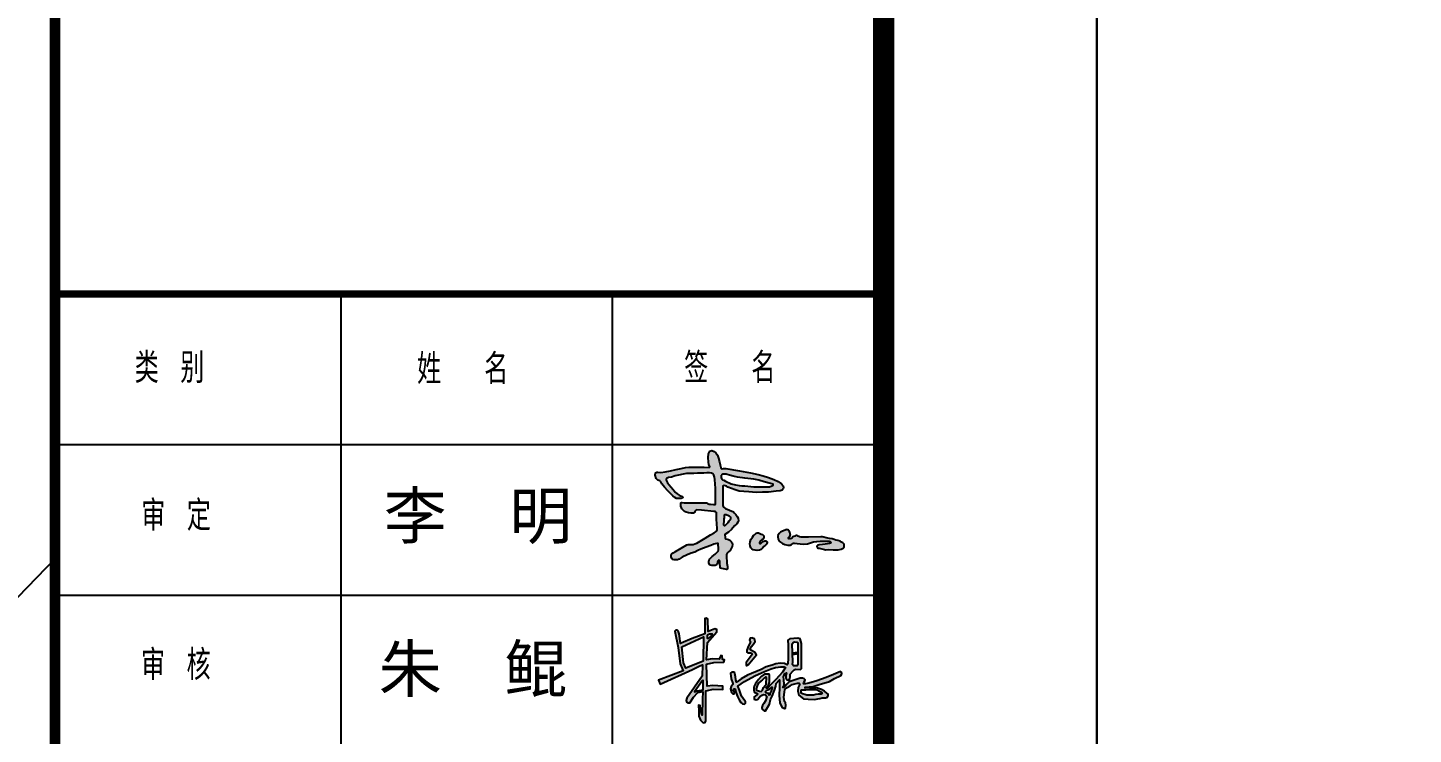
# Model space of a CAD drawing. Extents: x -21908402 to 2165534, y 88493 to 5079726.
# Drawn here: x 2101117 to 2107618, y 418195 to 421511 of the extents above; entities that cross this region are included whole.
import ezdxf

# ---------------------------------------------------------------- set-up
doc = ezdxf.new("R2010")
doc.units = 0
doc.header["$LTSCALE"] = 1000
for name, color, linetype in [('PP-PM-TK', 7, 'Continuous'), ('PUB_TEXT', 7, 'Continuous'), ('PUB_TITLE', 4, 'Continuous'), ('RD-红线', 7, 'Continuous'), ('签名', 255, 'Continuous')]:
    doc.layers.add(name, color=color, linetype=linetype)
doc.styles.add('-黑体', font='simhei.ttf', dxfattribs={"width": 0.8})
doc.styles.add('TQ', font='txt.shx', dxfattribs={"width": 0.8, "bigfont": 'hztxt.shx'})

# ---------------------------------------------------------------- blocks, each defined once
blk = doc.blocks.new('tk')
h = blk.add_hatch(color=7)
h.paths.add_polyline_path([(1747238.5, 365304.1), (1747237.3, 365310.4), (1747238.3, 365314), (1747241.3, 365316.7), (1747248.2, 365318.3), (1747262.5, 365314.4), (1747273.7, 365308.3), (1747298, 365297.3), (1747323.9, 365289), (1747353.7, 365280.2), (1747386.2, 365277.5), (1747421.5, 365273.6), (1747471.6, 365270.9), (1747516.8, 365271.4), (1747558.2, 365272), (1747613.3, 365278.9), (1747641.7, 365281.5), (1747654.3, 365286.8), (1747663, 365295), (1747665.2, 365304.2), (1747662.6, 365316.4), (1747649.9, 365331.2), (1747627.3, 365346.4), (1747596.9, 365361.3), (1747559.8, 365374.3), (1747522.6, 365386.6), (1747485.4, 365395.9), (1747431.9, 365407.7), (1747355.5, 365421.5), (1747258.4, 365438.1), (1747243.4, 365438.8), (1747233.2, 365437.2), (1747227.4, 365439.1), (1747224.4, 365445.5), (1747221.3, 365454.7), (1747219.2, 365463.4), (1747214.4, 365486), (1747208.3, 365512.2), (1747200, 365532.7), (1747189.1, 365549.2), (1747176.4, 365558.8), (1747160.7, 365564.9), (1747146.4, 365560.1), (1747135.9, 365541.4), (1747134.6, 365516.5), (1747136, 365484), (1747139.4, 365466.1), (1747146, 365451), (1747142.4, 365446.1), (1747106.1, 365447), (1747069.8, 365447.5), (1747000.1, 365448.4), (1746975.6, 365445), (1746943.7, 365438.6), (1746909.9, 365432.8), (1746869.7, 365423), (1746831.4, 365415.1), (1746801, 365409.7), (1746779.9, 365412.7), (1746773.6, 365412.7), (1746764.3, 365407.3), (1746761.3, 365392.6), (1746767.3, 365369.4), (1746780, 365357.2), (1746794.7, 365350.8), (1746802.1, 365344.9), (1746809.4, 365331.2), (1746827.6, 365307.2), (1746849.6, 365282.2), (1746886.6, 365245.5), (1746899.4, 365233.9), (1746911.8, 365228.1), (1746929.6, 365226.5), (1746943.6, 365226.5), (1746955.6, 365231.6), (1746955.4, 365233.2), (1746955.2, 365234.3), (1746954.3, 365237.3), (1746952.4, 365240.7), (1746948, 365243.6), (1746938.8, 365247), (1746930.8, 365251.8), (1746917.1, 365260.9), (1746902.9, 365273.2), (1746888.2, 365289.8), (1746870.5, 365310.4), (1746859.7, 365322.6), (1746849.1, 365337.9), (1746842.2, 365351.5), (1746839.2, 365358.9), (1746839.2, 365364.9), (1746841.6, 365368.5), (1746854.3, 365375.1), (1746875.2, 365378.9), (1746901.7, 365386.6), (1746924.8, 365391.6), (1746959.6, 365397.7), (1746982.2, 365403.7), (1747006.6, 365402.6), (1747033, 365404.2), (1747058.9, 365404.8), (1747104.1, 365406.4), (1747126.2, 365407.5), (1747142.7, 365408.6), (1747157.6, 365405.3), (1747167.5, 365400.4), (1747173.6, 365391.6), (1747178, 365378.9), (1747181.3, 365362.4), (1747184, 365329.3), (1747186.2, 365299.6), (1747186.5, 365204.9), (1747186.2, 365187.5), (1747182.2, 365184.4), (1747170.9, 365185.9), (1747151.5, 365187.2), (1747140.5, 365188.7), (1747128.6, 365193), (1747123.6, 365196), (1747115, 365197.2), (1747068.7, 365197.2), (1747027.9, 365196.6), (1746990.5, 365196.3), (1746966.6, 365198.1), (1746951.8, 365199.6), (1746946, 365199), (1746943, 365195.9), (1746942.6, 365185.2), (1746943, 365173), (1746946, 365161.3), (1746948.8, 365153.7), (1746957.7, 365144.5), (1746967.2, 365136.8), (1746980.4, 365131.9), (1746995.7, 365126.4), (1747014.1, 365123.7), (1747023.1, 365124.4), (1747030.8, 365125.1), (1747035.1, 365126.1), (1747038.3, 365129.7), (1747040.5, 365135.8), (1747042, 365140.1), (1747044.1, 365143.2), (1747051.9, 365147.2), (1747088.6, 365145.2), (1747173.7, 365136.5), (1747181.3, 365135.9), (1747187.1, 365134.4), (1747192.1, 365130), (1747193.5, 365121.1), (1747194, 365080.9), (1747197, 365017.3), (1747196.8, 365007.8), (1747195.9, 364999.6), (1747191.5, 364994.9), (1747175.8, 364986.2), (1747150.1, 364972.3), (1747112.2, 364948.8), (1747053.6, 364914.2), (1747040.4, 364908.3), (1747029.3, 364903.5), (1747019.1, 364903.2), (1747007.8, 364902.8), (1746998.6, 364903.7), (1746992.5, 364903), (1746985.2, 364900.8), (1746905, 364853.9), (1746888.1, 364844.6), (1746879.1, 364837.8), (1746874.7, 364828.3), (1746874.7, 364817.6), (1746879.1, 364804.8), (1746882.4, 364798.6), (1746896, 364795.3), (1746912.4, 364794.7), (1746919.2, 364795.8), (1746930.5, 364800.6), (1746951.4, 364814.4), (1746985.7, 364832.1), (1747014.5, 364841.7), (1747039.4, 364850.4), (1747060.7, 364861.3), (1747083.4, 364871.3), (1747120.5, 364885.2), (1747153.7, 364896.5), (1747174.2, 364906.1), (1747183.7, 364908.3), (1747196.4, 364911.7), (1747203.8, 364909.6), (1747205.1, 364898.7), (1747207.3, 364882.1), (1747206, 364867.3), (1747204.7, 364857.7), (1747197.7, 364848.6), (1747184.2, 364835.1), (1747163.3, 364818.1), (1747143.1, 364800.3), (1747140.4, 364795.4), (1747139.4, 364783.5), (1747138, 364774.1), (1747143.6, 364763.4), (1747151.6, 364758.1), (1747161.3, 364756.2), (1747169.5, 364754.9), (1747176.8, 364755.9), (1747183.1, 364756.6), (1747189.6, 364759.1), (1747193.5, 364763.7), (1747196.7, 364767.1), (1747199.1, 364774.1), (1747199.1, 364778.2), (1747199.8, 364782.8), (1747201.3, 364786.9), (1747205.4, 364790.6), (1747207.3, 364791.8), (1747210.7, 364792.7), (1747214.6, 364790.8), (1747215.8, 364785.7), (1747217.3, 364776), (1747217.4, 364764.8), (1747217.8, 364749.3), (1747217.8, 364742.4), (1747221.6, 364736.9), (1747231.2, 364734.1), (1747241.9, 364732.8), (1747253.7, 364729.3), (1747263, 364728.3), (1747270, 364731.6), (1747270, 364748.3), (1747266.6, 364771.9), (1747264.2, 364823.6), (1747263.8, 364833.3), (1747269.2, 364842.2), (1747277.7, 364851.1), (1747289.4, 364861.1), (1747299.5, 364879.8), (1747304.5, 364890.7), (1747305.3, 364903.8), (1747302.2, 364914.3), (1747295.6, 364924.4), (1747286.1, 364933.1), (1747277.2, 364938.9), (1747268, 364940.7), (1747257.3, 364944.1), (1747254.2, 364948.4), (1747253, 364959.1), (1747252, 364968.6), (1747251.6, 364975), (1747277, 364990.5), (1747299.3, 365010.3), (1747320.6, 365035), (1747336.1, 365049.7), (1747343.9, 365060.9), (1747347.4, 365071.4), (1747346.6, 365088.2), (1747339.6, 365101.7), (1747329.9, 365114.5), (1747320.6, 365125.4), (1747313.7, 365132.7), (1747283.4, 365146.3), (1747255.4, 365158.1), (1747241.9, 365165.9), (1747238.2, 365177.6), (1747237, 365191.9), (1747238.4, 365245.9)])
h.paths.add_polyline_path([(1747256.6, 365349.1), (1747244.4, 365355.9), (1747236.2, 365360), (1747230.4, 365364.2), (1747227.5, 365369.2), (1747227, 365376.5), (1747226.7, 365391), (1747228.3, 365392.9), (1747229.6, 365395.2), (1747232.4, 365397.4), (1747236.6, 365398.7), (1747240.7, 365399.6), (1747247.9, 365399.9), (1747253.5, 365399.8), (1747260.3, 365398.7), (1747267.7, 365396.4), (1747285.4, 365391), (1747309.4, 365384.1), (1747340.8, 365377.3), (1747392, 365370.8), (1747435, 365366.4), (1747455.9, 365363.1), (1747491.2, 365355.9), (1747527.5, 365344.4), (1747572.6, 365332.9), (1747583.4, 365330.9), (1747589, 365329.2), (1747591.8, 365327.5), (1747592.4, 365324.7), (1747592.6, 365322.3), (1747589.4, 365318.2), (1747581.5, 365315.9), (1747566.2, 365310.2), (1747545.2, 365309.9), (1747515.5, 365310.6), (1747487, 365310.6), (1747454.8, 365309.9), (1747393.3, 365316.8), (1747371.6, 365316.8), (1747353, 365318), (1747325.7, 365323), (1747296.6, 365330.4)], flags=16)
h.paths.add_polyline_path([(1747253.6, 365115.2), (1747257, 365115.7), (1747261.9, 365115.2), (1747276.4, 365107), (1747282.2, 365104.6), (1747286.1, 365101.5), (1747289.2, 365097.6), (1747290.7, 365092.7), (1747291.4, 365085.2), (1747289.7, 365079.9), (1747286.6, 365074.3), (1747281, 365067.1), (1747273.2, 365056.9), (1747265.7, 365049.4), (1747258.9, 365042.6), (1747254.8, 365037.5), (1747251.9, 365035.8), (1747248.7, 365035.9), (1747247.1, 365036.9), (1747245.7, 365039.6), (1747245.6, 365045.4), (1747247.2, 365069.8), (1747247.8, 365084.3), (1747248.5, 365090.7), (1747249.2, 365095.3), (1747249.2, 365105), (1747249.8, 365111.8), (1747250.9, 365114.2)], flags=16)
h = blk.add_hatch(color=7)
h.paths.add_polyline_path([(1747537.2, 364899.8), (1747544.8, 364905.5), (1747547.6, 364911.5), (1747549.2, 364918.9), (1747548.7, 364923.5), (1747545.4, 364927.3), (1747541, 364929.2), (1747533.7, 364928.4), (1747526, 364926.5), (1747519.2, 364925.4), (1747514.6, 364920.5), (1747510.2, 364914.8), (1747504.5, 364911.8), (1747499.6, 364910.7), (1747496.3, 364912.3), (1747495.2, 364916.4), (1747497.4, 364921.3), (1747501.5, 364926.8), (1747515.1, 364938), (1747522.5, 364942.1), (1747527.2, 364949.1), (1747527, 364958.1), (1747525.9, 364964), (1747524, 364967.8), (1747516.4, 364973.2), (1747507.6, 364977.5), (1747497.5, 364981.8), (1747489, 364985.3), (1747479.3, 364985.3), (1747473.1, 364982.4), (1747467.4, 364978), (1747461.7, 364972.9), (1747453.5, 364966), (1747445.9, 364956.2), (1747435.8, 364938.3), (1747430.6, 364922.1), (1747427.3, 364907.9), (1747428.9, 364894), (1747435.5, 364881), (1747442, 364872.8), (1747452.1, 364866.2), (1747466.3, 364863.2), (1747478.6, 364861.6), (1747494.7, 364863.5), (1747508.3, 364868.2), (1747517.3, 364876.9), (1747526.3, 364889.1)])
h.paths.add_polyline_path([(1748047.3, 364932.6), (1748033.3, 364935.3), (1748020.5, 364938.4), (1748006.2, 364943.1), (1747987.6, 364945.8), (1747965.9, 364951.2), (1747948.8, 364956.2), (1747938.3, 364957.8), (1747928.3, 364957.8), (1747840.9, 364955.7), (1747825.4, 364955.7), (1747807.9, 364954.6), (1747789.4, 364954.3), (1747778.2, 364956.8), (1747772.7, 364959), (1747768.1, 364963.1), (1747761, 364966.3), (1747750.3, 364966.6), (1747745.4, 364962.8), (1747738.3, 364959.8), (1747730.7, 364956.8), (1747724.7, 364951.6), (1747718.5, 364946.2), (1747712.6, 364944.3), (1747708.2, 364944.9), (1747702.9, 364944.7), (1747700.2, 364948.2), (1747699.9, 364952), (1747702.1, 364955), (1747705.9, 364957.3), (1747708.6, 364959.7), (1747712.4, 364966.2), (1747712.9, 364972.6), (1747712.6, 364977.4), (1747711.7, 364984.6), (1747709.5, 364989.3), (1747706.1, 364994.8), (1747703.7, 364999.4), (1747699.4, 365003.6), (1747695.5, 365006.2), (1747691.1, 365007.7), (1747684.9, 365008.8), (1747682.4, 365007.9), (1747680, 365006.6), (1747677.1, 365005.7), (1747658.5, 364997.1), (1747644.5, 364990.2), (1747634.4, 364980.9), (1747628.6, 364974.3), (1747625.1, 364966.2), (1747623.6, 364956.5), (1747626.3, 364942.2), (1747634, 364926.3), (1747642.6, 364919.3), (1747656.9, 364910), (1747674, 364903.8), (1747694.1, 364898.4), (1747710.4, 364899.2), (1747721.3, 364903.4), (1747728.6, 364908.8), (1747735.6, 364912.3), (1747741.8, 364912.3), (1747760.8, 364911.6), (1747781.5, 364907.7), (1747807.2, 364907.2), (1747834.1, 364909.1), (1747855.8, 364915.9), (1747876.3, 364922.7), (1747899.2, 364925.8), (1747923.4, 364927), (1747948.2, 364927.6), (1747974.2, 364928.1), (1747986.2, 364926.5), (1747993.8, 364924.1), (1747996.9, 364921), (1747995.4, 364913.7), (1747987.6, 364910.5), (1747975.1, 364909), (1747958.3, 364906.6), (1747938.2, 364904.2), (1747914.7, 364900.5), (1747908.4, 364898.4), (1747904.5, 364896.2), (1747899.8, 364892.2), (1747900.2, 364887.8), (1747901.7, 364884.6), (1747905, 364880.7), (1747909.3, 364877.9), (1747915.7, 364877.2), (1747952.8, 364868.1), (1747960.4, 364867.2), (1747981, 364867.6), (1748013.9, 364866.4), (1748048.8, 364866.4), (1748070.9, 364870.3), (1748084.1, 364877.6), (1748091.8, 364888.1), (1748092.6, 364897.4), (1748090.7, 364905.5), (1748081.4, 364915.2), (1748073.2, 364919.8), (1748062.4, 364926)])
h = blk.add_hatch(color=7)
h.paths.add_polyline_path([(1747122.5, 364062.1), (1747173.7, 364073.5), (1747244.1, 364076), (1747248.8, 364092.7), (1747234.5, 364094.7), (1747231.8, 364120.9), (1747223.5, 364121.1), (1747213, 364096.1), (1747162.6, 364098.9), (1747123.5, 364090.6), (1747130.7, 364213.4), (1747194.9, 364289.8), (1747195.1, 364305.7), (1747180.7, 364309.1), (1747145.4, 364294.8), (1747135.4, 364290.9), (1747132.8, 364377.6), (1747119.8, 364385.3), (1747110.1, 364383.5), (1747111.6, 364275.9), (1747022.9, 364242.3), (1746945.3, 364208.3), (1746939.2, 364206.2), (1746930.3, 364274.4), (1746924.9, 364287.8), (1746916.6, 364300.3), (1746907, 364301), (1746898.8, 364294.7), (1746922.8, 364178.6), (1746938.2, 364064.3), (1746958.8, 364014.2), (1746783.8, 363948.6), (1746797.1, 363921.5), (1747024.4, 364023.1), (1747076.2, 364049.9), (1747094.5, 364056), (1747092.4, 363977.7), (1746983.6, 363822.1), (1746979.1, 363805.2), (1746982.1, 363796.7), (1746993.7, 363789.5), (1747004.8, 363788.6), (1747030.4, 363828.9), (1747061.6, 363861.4), (1747096, 363868.9), (1747094.1, 363813.5), (1747092.3, 363702.2), (1747082.8, 363732.8), (1747077.1, 363769.3), (1747067, 363772.4), (1747068, 363733.4), (1747069.1, 363695.2), (1747079.6, 363668), (1747099.3, 363649.2), (1747112.7, 363651.5), (1747118.7, 363663.3), (1747118, 363873.6), (1747130.5, 363876.3), (1747170, 363885.8), (1747237.8, 363882), (1747237.8, 363907.3), (1747167.1, 363911.3), (1747126.5, 363906.9)])
h.paths.add_polyline_path([(1747098.7, 364082.6), (1746989.8, 364038.3), (1746977.4, 364032.3), (1746961.3, 364071.1), (1746949.4, 364182.5), (1747102, 364254.1)], flags=16)
h.paths.add_polyline_path([(1747098.7, 363946.6), (1747098.7, 363881.7), (1747056.7, 363873.4), (1747039.3, 363865.4), (1747094.9, 363946.6)], flags=16)
h.paths.add_polyline_path([(1747130.7, 364241.1), (1747130.7, 364267), (1747143.2, 364273.9), (1747163.3, 364273.9), (1747154.5, 364259.7), (1747137, 364241.5)], flags=16)
h = blk.add_hatch(color=7)
h.paths.add_polyline_path([(1747749.6, 364025.9), (1747785.3, 364023.8), (1747791.5, 364030), (1747790.2, 364206.2), (1747782.7, 364240.6), (1747765.7, 364244.3), (1747737, 364243), (1747708.3, 364240), (1747696.2, 364230.3), (1747698.2, 364196), (1747697.7, 364103.7), (1747694.8, 364064.3), (1747689.8, 364056.9), (1747671, 364066.8), (1747641.6, 364068.4), (1747611.3, 364062.6), (1747584.3, 364055), (1747543.6, 364042.2), (1747507.9, 364024.5), (1747411.6, 363983.5), (1747365.7, 363957.1), (1747339.3, 363937.6), (1747333.9, 363935.6), (1747328.9, 363951.6), (1747325.9, 363972.3), (1747322.5, 363995.4), (1747320.6, 364004.1), (1747301.2, 364004.5), (1747291.9, 363997.3), (1747295.2, 363958.5), (1747307.5, 363924.3), (1747307.3, 363917), (1747297.2, 363903.3), (1747292.7, 363887.6), (1747298.4, 363861.8), (1747308.8, 363852.9), (1747316.8, 363853.5), (1747319.8, 363861.5), (1747318, 363867.7), (1747311.5, 363876.4), (1747318.4, 363887.3), (1747325.6, 363888.7), (1747329.5, 363864.6), (1747340.2, 363833.7), (1747352.3, 363810.6), (1747365.4, 363792.5), (1747375.2, 363781.2), (1747389.6, 363780.5), (1747396.9, 363786.3), (1747397.3, 363796.1), (1747392.1, 363803.5), (1747370.2, 363837.1), (1747354.5, 363877.6), (1747343.6, 363907.2), (1747389.1, 363938.9), (1747463.1, 363979), (1747531.9, 364009.2), (1747577.4, 364028.3), (1747608.6, 364037.3), (1747645.1, 364042.6), (1747668.4, 364042.6), (1747678.9, 364037), (1747657.1, 364005.5), (1747611.2, 363953.6), (1747578.1, 363919.3), (1747552.2, 363891.1), (1747544.9, 363891.5), (1747542.7, 363893.9), (1747542, 363897.4), (1747558.1, 363913), (1747565.5, 363934.3), (1747566.2, 363962.7), (1747566.4, 363984.9), (1747564, 363990.5), (1747551.3, 363991.5), (1747529.8, 363990), (1747506.7, 363973.8), (1747488.6, 363952.4), (1747468.7, 363925.1), (1747458.6, 363906), (1747455.9, 363893.8), (1747454.9, 363877.1), (1747459.9, 363862.8), (1747470.3, 363858.9), (1747481.6, 363855.1), (1747479.1, 363847.9), (1747465.9, 363836.8), (1747458.5, 363830.7), (1747459, 363815.3), (1747473.3, 363810), (1747481, 363812.4), (1747497.6, 363830.9), (1747514, 363842.2), (1747523.5, 363847.3), (1747537.5, 363846.5), (1747548.3, 363834.3), (1747537, 363804), (1747526.9, 363784.4), (1747517.2, 363769.1), (1747511.4, 363756.4), (1747514, 363743.7), (1747528, 363731.8), (1747538.6, 363733.2), (1747566.8, 363780.5), (1747573.1, 363813.5), (1747585.5, 363836.9), (1747600.3, 363878.3), (1747611.2, 363905.3), (1747613.6, 363925.7), (1747637.4, 363950.9), (1747636.4, 363896.3), (1747633.6, 363840.8), (1747639.9, 363789.5), (1747652.5, 363757.7), (1747671.8, 363748.7), (1747678.4, 363751.1), (1747681.4, 363772.7), (1747679, 363788.3), (1747672, 363798.1), (1747668.1, 363829.8), (1747671.1, 363864.4), (1747675, 363882.5), (1747691.4, 363897.3), (1747712.1, 363909.8), (1747726.4, 363919), (1747763, 363926.7), (1747775.8, 363927.9), (1747779.9, 363921.2), (1747768.9, 363897.9), (1747764.8, 363870.5), (1747772.7, 363842), (1747805.4, 363817.2), (1747839.2, 363814.6), (1747880.9, 363812.3), (1747920.4, 363819.4), (1747937.7, 363823.6), (1747961.4, 363824.8), (1747973.4, 363829.6), (1747977.9, 363839.8), (1747978.5, 363849.1), (1747968.6, 363856), (1747952.8, 363871.9), (1747932.4, 363882.2), (1747905, 363892.1), (1747863, 363894.6), (1747817.5, 363893), (1747817.8, 363898.2), (1747873, 363904.3), (1747915.8, 363918.3), (1747987.7, 363940), (1748023.7, 363961.4), (1748069.2, 363981.3), (1748075.5, 363994), (1748072.6, 364004.3), (1748065.5, 364009), (1748016.1, 363989.6), (1747964.3, 363966.8), (1747900.2, 363943.1), (1747843.2, 363927.4), (1747818.5, 363923.6), (1747806.2, 363923.1), (1747807.4, 363931.5), (1747815.9, 363943.2), (1747817.3, 363951), (1747810.9, 363957.5), (1747799, 363962.2), (1747782.3, 363962.2), (1747731.6, 363945.7), (1747705.4, 363937.3), (1747688.5, 363920.8), (1747673.5, 363903.8), (1747664.6, 363896.8), (1747660.9, 363897.1), (1747662.3, 363900.9), (1747665.7, 363906.2), (1747668.4, 363913.8), (1747670.2, 363918.2), (1747666.6, 363953.5), (1747664.2, 363973), (1747674.6, 363994.7), (1747684.6, 364000.5), (1747680.6, 363984.1), (1747681.2, 363962.2), (1747684.9, 363953.2), (1747697.8, 363948.5), (1747709.4, 363956.1), (1747710.5, 363973.6), (1747710.5, 363991.6), (1747729.5, 364011.1), (1747739.8, 364021.7)])
h.paths.add_polyline_path([(1747727.6, 364057.9), (1747729.4, 364075.4), (1747726.7, 364204.7), (1747735.2, 364215.5), (1747743.2, 364217.6), (1747759.6, 364216.2), (1747764.5, 364210.6), (1747766.7, 364056.8), (1747759.7, 364049.3), (1747750.2, 364050.2), (1747736.2, 364049.9)], flags=16)
h.paths.add_polyline_path([(1747790.8, 363879.9), (1747822.8, 363880.3), (1747848.3, 363882), (1747870.4, 363882.2), (1747893, 363883), (1747902, 363879.9), (1747919.1, 363870.9), (1747932.3, 363863.6), (1747937.9, 363854.8), (1747931.6, 363851.1), (1747909.1, 363850.9), (1747892.3, 363848.4), (1747876.5, 363841.9), (1747828.4, 363843.4), (1747814.6, 363848.4), (1747797.5, 363852.3), (1747789.3, 363858.2), (1747789.5, 363873.8)], flags=16)
h.paths.add_polyline_path([(1747545.1, 363966), (1747545.4, 363953.3), (1747543.8, 363940.1), (1747541.7, 363921.4), (1747535.3, 363911), (1747524.8, 363896.2), (1747516.6, 363878.8), (1747507.6, 363869.3), (1747495.7, 363870.4), (1747475.6, 363878.4), (1747472.7, 363888.1), (1747477.4, 363902.6), (1747482.7, 363914.8), (1747488.8, 363927.2), (1747507.9, 363944.6), (1747514.9, 363949.5), (1747521.4, 363956.5), (1747530.1, 363965.2), (1747537.6, 363969.2), (1747543.6, 363969.4)], flags=16)
h.paths.add_polyline_path([(1747586.7, 363896.7), (1747584.9, 363886.9), (1747579.8, 363873.8), (1747570.9, 363858.4), (1747570.3, 363846.6), (1747563.5, 363845.3), (1747559.9, 363847.2), (1747558.6, 363851.1), (1747558.2, 363856.6), (1747547.9, 363859.6), (1747537, 363861), (1747536.4, 363864.8), (1747536.9, 363869), (1747543.2, 363873), (1747559.9, 363879.7), (1747578.3, 363896.7), (1747580.1, 363897.9)], flags=16)
for points in [[(1747473.5, 364127), (1747466.1, 364143.4), (1747433.7, 364158.9), (1747430.3, 364164.2), (1747437.2, 364182.4), (1747452, 364200.1), (1747465.4, 364220.8), (1747461.6, 364240.7), (1747446.4, 364244.4), (1747443.1, 364246.5), (1747430.2, 364244.9), (1747426.5, 364231.2), (1747433.4, 364215.1), (1747418, 364190.8), (1747405.6, 364159.1), (1747405.7, 364145.5), (1747413.8, 364140.1), (1747431.7, 364140.1), (1747442.6, 364134.7), (1747444.1, 364130.4), (1747401.3, 364073.1), (1747400.8, 364055.9), (1747407.1, 364050.1), (1747416.9, 364057.2)], [(1747765.4, 364145.6), (1747728, 364140.1), (1747728.3, 364126.6), (1747765.6, 364133.7)]]:
    blk.add_hatch(color=7).paths.add_polyline_path(points)
for points in [[(1746955.6, 365231.6), (1746943.6, 365226.5), (1746929.6, 365226.5), (1746911.8, 365228.1), (1746899.4, 365233.9), (1746886.6, 365245.5), (1746849.6, 365282.2), (1746827.6, 365307.2), (1746809.4, 365331.2), (1746802.1, 365344.9), (1746794.7, 365350.8), (1746780, 365357.2), (1746767.3, 365369.4), (1746761.3, 365392.6), (1746764.3, 365407.3), (1746773.6, 365412.7), (1746779.9, 365412.7), (1746801, 365409.7), (1746831.4, 365415.1), (1746869.7, 365423), (1746909.9, 365432.8), (1746943.7, 365438.6), (1746975.6, 365445), (1747000.1, 365448.4), (1747069.8, 365447.5), (1747106.1, 365447), (1747142.4, 365446.1), (1747146, 365451), (1747139.4, 365466.1), (1747136, 365484), (1747134.6, 365516.5), (1747135.9, 365541.4), (1747146.4, 365560.1), (1747160.7, 365564.9), (1747176.4, 365558.8), (1747189.1, 365549.2), (1747200, 365532.7), (1747208.3, 365512.2), (1747214.4, 365486), (1747219.2, 365463.4), (1747221.3, 365454.7), (1747224.4, 365445.5), (1747227.4, 365439.1), (1747233.2, 365437.2), (1747243.4, 365438.8), (1747258.4, 365438.1), (1747355.5, 365421.5), (1747431.9, 365407.7), (1747485.4, 365395.9), (1747522.6, 365386.6), (1747559.8, 365374.3), (1747596.9, 365361.3), (1747627.3, 365346.4), (1747649.9, 365331.2), (1747662.6, 365316.4), (1747665.2, 365304.2), (1747663, 365295), (1747654.3, 365286.8), (1747641.7, 365281.5), (1747613.3, 365278.9), (1747558.2, 365272), (1747516.8, 365271.4), (1747471.6, 365270.9), (1747421.5, 365273.6), (1747386.2, 365277.5), (1747353.7, 365280.2), (1747323.9, 365289), (1747298, 365297.3), (1747273.7, 365308.3), (1747262.5, 365314.4), (1747248.2, 365318.3), (1747241.3, 365316.7), (1747238.3, 365314), (1747237.3, 365310.4), (1747238.5, 365304.1), (1747238.4, 365245.9), (1747237, 365191.9), (1747238.2, 365177.6), (1747241.9, 365165.9), (1747255.4, 365158.1), (1747283.4, 365146.3), (1747313.7, 365132.7), (1747320.6, 365125.4), (1747329.9, 365114.5), (1747339.6, 365101.7), (1747346.6, 365088.2), (1747347.4, 365071.4), (1747343.9, 365060.9), (1747336.1, 365049.7), (1747320.6, 365035), (1747299.3, 365010.3), (1747277, 364990.5), (1747251.6, 364975), (1747252, 364968.6), (1747253, 364959.1), (1747254.2, 364948.4), (1747257.3, 364944.1), (1747268, 364940.7), (1747277.2, 364938.9), (1747286.1, 364933.1), (1747295.6, 364924.4), (1747302.2, 364914.3), (1747305.3, 364903.8), (1747304.5, 364890.7), (1747299.5, 364879.8), (1747289.4, 364861.1), (1747277.7, 364851.1), (1747269.2, 364842.2), (1747263.8, 364833.3), (1747264.2, 364823.6), (1747266.6, 364771.9), (1747270, 364748.3), (1747270, 364731.6), (1747263, 364728.3), (1747253.7, 364729.3), (1747241.9, 364732.8), (1747231.2, 364734.1), (1747221.6, 364736.9), (1747217.8, 364742.4), (1747217.8, 364749.3), (1747217.4, 364764.8), (1747217.3, 364776), (1747215.8, 364785.7), (1747214.6, 364790.8), (1747210.7, 364792.7), (1747207.3, 364791.8), (1747205.4, 364790.6), (1747201.3, 364786.9), (1747199.8, 364782.8), (1747199.1, 364778.2), (1747199.1, 364774.1), (1747196.7, 364767.1), (1747193.5, 364763.7), (1747189.6, 364759.1), (1747183.1, 364756.6), (1747176.8, 364755.9), (1747169.5, 364754.9), (1747161.3, 364756.2), (1747151.6, 364758.1), (1747143.6, 364763.4), (1747138, 364774.1), (1747139.4, 364783.5), (1747140.4, 364795.4), (1747143.1, 364800.3), (1747163.3, 364818.1), (1747184.2, 364835.1), (1747197.7, 364848.6), (1747204.7, 364857.7), (1747206, 364867.3), (1747207.3, 364882.1), (1747205.1, 364898.7), (1747203.8, 364909.6), (1747196.4, 364911.7), (1747183.7, 364908.3), (1747174.2, 364906.1), (1747153.7, 364896.5), (1747120.5, 364885.2), (1747083.4, 364871.3), (1747060.7, 364861.3), (1747039.4, 364850.4), (1747014.5, 364841.7), (1746985.7, 364832.1), (1746951.4, 364814.4), (1746930.5, 364800.6), (1746919.2, 364795.8), (1746912.4, 364794.7), (1746896, 364795.3), (1746882.4, 364798.6), (1746879.1, 364804.8), (1746874.7, 364817.6), (1746874.7, 364828.3), (1746879.1, 364837.8), (1746888.1, 364844.6), (1746905, 364853.9), (1746985.2, 364900.8), (1746992.5, 364903), (1746998.6, 364903.7), (1747007.8, 364902.8), (1747019.1, 364903.2), (1747029.3, 364903.5), (1747040.4, 364908.3), (1747053.6, 364914.2), (1747112.2, 364948.8), (1747150.1, 364972.3), (1747175.8, 364986.2), (1747191.5, 364994.9), (1747195.9, 364999.6), (1747196.8, 365007.8), (1747197, 365017.3), (1747194, 365080.9), (1747193.5, 365121.1), (1747192.1, 365130), (1747187.1, 365134.4), (1747181.3, 365135.9), (1747173.7, 365136.5), (1747088.6, 365145.2), (1747051.9, 365147.2), (1747044.1, 365143.2), (1747042, 365140.1), (1747040.5, 365135.8), (1747038.3, 365129.7), (1747035.1, 365126.1), (1747030.8, 365125.1), (1747023.1, 365124.4), (1747014.1, 365123.7), (1746995.7, 365126.4), (1746980.4, 365131.9), (1746967.2, 365136.8), (1746957.7, 365144.5), (1746948.8, 365153.7), (1746946, 365161.3), (1746943, 365173), (1746942.6, 365185.2), (1746943, 365195.9), (1746946, 365199), (1746951.8, 365199.6), (1746966.6, 365198.1), (1746990.5, 365196.3), (1747027.9, 365196.6), (1747068.7, 365197.2), (1747115, 365197.2), (1747123.6, 365196), (1747128.6, 365193), (1747140.5, 365188.7), (1747151.5, 365187.2), (1747170.9, 365185.9), (1747182.2, 365184.4), (1747186.2, 365187.5), (1747186.5, 365204.9), (1747186.2, 365299.6), (1747184, 365329.3), (1747181.3, 365362.4), (1747178, 365378.9), (1747173.6, 365391.6), (1747167.5, 365400.4), (1747157.6, 365405.3), (1747142.7, 365408.6), (1747126.2, 365407.5), (1747104.1, 365406.4), (1747058.9, 365404.8), (1747033, 365404.2), (1747006.6, 365402.6), (1746982.2, 365403.7), (1746959.6, 365397.7), (1746924.8, 365391.6), (1746901.7, 365386.6), (1746875.2, 365378.9), (1746854.3, 365375.1), (1746841.6, 365368.5), (1746839.2, 365364.9), (1746839.2, 365358.9), (1746842.2, 365351.5), (1746849.1, 365337.9), (1746859.7, 365322.6), (1746870.5, 365310.4), (1746888.2, 365289.8), (1746902.9, 365273.2), (1746917.1, 365260.9), (1746930.8, 365251.8), (1746938.8, 365247), (1746948, 365243.6), (1746952.4, 365240.7), (1746954.3, 365237.3), (1746955.2, 365234.3), (1746955.4, 365233.2)], [(1747226.7, 365391), (1747227, 365376.5), (1747227.5, 365369.2), (1747230.4, 365364.2), (1747236.2, 365360), (1747244.4, 365355.9), (1747256.6, 365349.1), (1747296.6, 365330.4), (1747325.7, 365323), (1747353, 365318), (1747371.6, 365316.8), (1747393.3, 365316.8), (1747454.8, 365309.9), (1747487, 365310.6), (1747515.5, 365310.6), (1747545.2, 365309.9), (1747566.2, 365310.2), (1747581.5, 365315.9), (1747589.4, 365318.2), (1747592.6, 365322.3), (1747592.4, 365324.7), (1747591.8, 365327.5), (1747589, 365329.2), (1747583.4, 365330.9), (1747572.6, 365332.9), (1747527.5, 365344.4), (1747491.2, 365355.9), (1747455.9, 365363.1), (1747435, 365366.4), (1747392, 365370.8), (1747340.8, 365377.3), (1747309.4, 365384.1), (1747285.4, 365391), (1747267.7, 365396.4), (1747260.3, 365398.7), (1747253.5, 365399.8), (1747247.9, 365399.9), (1747240.7, 365399.6), (1747236.6, 365398.7), (1747232.4, 365397.4), (1747229.6, 365395.2), (1747228.3, 365392.9)], [(1747249.2, 365095.3), (1747249.2, 365105), (1747249.8, 365111.8), (1747250.9, 365114.2), (1747253.6, 365115.2), (1747257, 365115.7), (1747261.9, 365115.2), (1747276.4, 365107), (1747282.2, 365104.6), (1747286.1, 365101.5), (1747289.2, 365097.6), (1747290.7, 365092.7), (1747291.4, 365085.2), (1747289.7, 365079.9), (1747286.6, 365074.3), (1747281, 365067.1), (1747273.2, 365056.9), (1747265.7, 365049.4), (1747258.9, 365042.6), (1747254.8, 365037.5), (1747251.9, 365035.8), (1747248.7, 365035.9), (1747247.1, 365036.9), (1747245.7, 365039.6), (1747245.6, 365045.4), (1747247.2, 365069.8), (1747247.8, 365084.3), (1747248.5, 365090.7)], [(1747473.1, 364982.4), (1747479.3, 364985.3), (1747489, 364985.3), (1747497.5, 364981.8), (1747507.6, 364977.5), (1747516.4, 364973.2), (1747524, 364967.8), (1747525.9, 364964), (1747527, 364958.1), (1747527.2, 364949.1), (1747522.5, 364942.1), (1747515.1, 364938), (1747501.5, 364926.8), (1747497.4, 364921.3), (1747495.2, 364916.4), (1747496.3, 364912.3), (1747499.6, 364910.7), (1747504.5, 364911.8), (1747510.2, 364914.8), (1747514.6, 364920.5), (1747519.2, 364925.4), (1747526, 364926.5), (1747533.7, 364928.4), (1747541, 364929.2), (1747545.4, 364927.3), (1747548.7, 364923.5), (1747549.2, 364918.9), (1747547.6, 364911.5), (1747544.8, 364905.5), (1747537.2, 364899.8), (1747526.3, 364889.1), (1747517.3, 364876.9), (1747508.3, 364868.2), (1747494.7, 364863.5), (1747478.6, 364861.6), (1747466.3, 364863.2), (1747452.1, 364866.2), (1747442, 364872.8), (1747435.5, 364881), (1747428.9, 364894), (1747427.3, 364907.9), (1747430.6, 364922.1), (1747435.8, 364938.3), (1747445.9, 364956.2), (1747453.5, 364966), (1747461.7, 364972.9), (1747467.4, 364978)], [(1747677.1, 365005.7), (1747658.5, 364997.1), (1747644.5, 364990.2), (1747634.4, 364980.9), (1747628.6, 364974.3), (1747625.1, 364966.2), (1747623.6, 364956.5), (1747626.3, 364942.2), (1747634, 364926.3), (1747642.6, 364919.3), (1747656.9, 364910), (1747674, 364903.8), (1747694.1, 364898.4), (1747710.4, 364899.2), (1747721.3, 364903.4), (1747728.6, 364908.8), (1747735.6, 364912.3), (1747741.8, 364912.3), (1747760.8, 364911.6), (1747781.5, 364907.7), (1747807.2, 364907.2), (1747834.1, 364909.1), (1747855.8, 364915.9), (1747876.3, 364922.7), (1747899.2, 364925.8), (1747923.4, 364927), (1747948.2, 364927.6), (1747974.2, 364928.1), (1747986.2, 364926.5), (1747993.8, 364924.1), (1747996.9, 364921), (1747995.4, 364913.7), (1747987.6, 364910.5), (1747975.1, 364909), (1747958.3, 364906.6), (1747938.2, 364904.2), (1747914.7, 364900.5), (1747908.4, 364898.4), (1747904.5, 364896.2), (1747899.8, 364892.2), (1747900.2, 364887.8), (1747901.7, 364884.6), (1747905, 364880.7), (1747909.3, 364877.9), (1747915.7, 364877.2), (1747952.8, 364868.1), (1747960.4, 364867.2), (1747981, 364867.6), (1748013.9, 364866.4), (1748048.8, 364866.4), (1748070.9, 364870.3), (1748084.1, 364877.6), (1748091.8, 364888.1), (1748092.6, 364897.4), (1748090.7, 364905.5), (1748081.4, 364915.2), (1748073.2, 364919.8), (1748062.4, 364926), (1748047.3, 364932.6), (1748033.3, 364935.3), (1748020.5, 364938.4), (1748006.2, 364943.1), (1747987.6, 364945.8), (1747965.9, 364951.2), (1747948.8, 364956.2), (1747938.3, 364957.8), (1747928.3, 364957.8), (1747840.9, 364955.7), (1747825.4, 364955.7), (1747807.9, 364954.6), (1747789.4, 364954.3), (1747778.2, 364956.8), (1747772.7, 364959), (1747768.1, 364963.1), (1747761, 364966.3), (1747750.3, 364966.6), (1747745.4, 364962.8), (1747738.3, 364959.8), (1747730.7, 364956.8), (1747724.7, 364951.6), (1747718.5, 364946.2), (1747712.6, 364944.3), (1747708.2, 364944.9), (1747702.9, 364944.7), (1747700.2, 364948.2), (1747699.9, 364952), (1747702.1, 364955), (1747705.9, 364957.3), (1747708.6, 364959.7), (1747712.4, 364966.2), (1747712.9, 364972.6), (1747712.6, 364977.4), (1747711.7, 364984.6), (1747709.5, 364989.3), (1747706.1, 364994.8), (1747703.7, 364999.4), (1747699.4, 365003.6), (1747695.5, 365006.2), (1747691.1, 365007.7), (1747684.9, 365008.8), (1747682.4, 365007.9), (1747680, 365006.6)], [(1747096, 363868.9), (1747094.1, 363813.5), (1747092.3, 363702.2), (1747082.8, 363732.8), (1747077.1, 363769.3), (1747067, 363772.4), (1747068, 363733.4), (1747069.1, 363695.2), (1747079.6, 363668), (1747099.3, 363649.2), (1747112.7, 363651.5), (1747118.7, 363663.3), (1747118, 363873.6), (1747130.5, 363876.3), (1747170, 363885.8), (1747237.8, 363882), (1747237.8, 363907.3), (1747167.1, 363911.3), (1747126.5, 363906.9), (1747122.5, 364062.1), (1747173.7, 364073.5), (1747244.1, 364076), (1747248.8, 364092.7), (1747234.5, 364094.7), (1747231.8, 364120.9), (1747223.5, 364121.1), (1747213, 364096.1), (1747162.6, 364098.9), (1747123.5, 364090.6), (1747130.7, 364213.4), (1747194.9, 364289.8), (1747195.1, 364305.7), (1747180.7, 364309.1), (1747145.4, 364294.8), (1747135.4, 364290.9), (1747132.8, 364377.6), (1747119.8, 364385.3), (1747110.1, 364383.5), (1747111.6, 364275.9), (1747022.9, 364242.3), (1746945.3, 364208.3), (1746939.2, 364206.2), (1746930.3, 364274.4), (1746924.9, 364287.8), (1746916.6, 364300.3), (1746907, 364301), (1746898.8, 364294.7), (1746922.8, 364178.6), (1746938.2, 364064.3), (1746958.8, 364014.2), (1746783.8, 363948.6), (1746797.1, 363921.5), (1747024.4, 364023.1), (1747076.2, 364049.9), (1747094.5, 364056), (1747092.4, 363977.7), (1746983.6, 363822.1), (1746979.1, 363805.2), (1746982.1, 363796.7), (1746993.7, 363789.5), (1747004.8, 363788.6), (1747030.4, 363828.9), (1747061.6, 363861.4)], [(1747320.6, 364004.1), (1747301.2, 364004.5), (1747291.9, 363997.3), (1747295.2, 363958.5), (1747307.5, 363924.3), (1747307.3, 363917), (1747297.2, 363903.3), (1747292.7, 363887.6), (1747298.4, 363861.8), (1747308.8, 363852.9), (1747316.8, 363853.5), (1747319.8, 363861.5), (1747318, 363867.7), (1747311.5, 363876.4), (1747318.4, 363887.3), (1747325.6, 363888.7), (1747329.5, 363864.6), (1747340.2, 363833.7), (1747352.3, 363810.6), (1747365.4, 363792.5), (1747375.2, 363781.2), (1747389.6, 363780.5), (1747396.9, 363786.3), (1747397.3, 363796.1), (1747392.1, 363803.5), (1747370.2, 363837.1), (1747354.5, 363877.6), (1747343.6, 363907.2), (1747389.1, 363938.9), (1747463.1, 363979), (1747531.9, 364009.2), (1747577.4, 364028.3), (1747608.6, 364037.3), (1747645.1, 364042.6), (1747668.4, 364042.6), (1747678.9, 364037), (1747657.1, 364005.5), (1747611.2, 363953.6), (1747578.1, 363919.3), (1747552.2, 363891.1), (1747544.9, 363891.5), (1747542.7, 363893.9), (1747542, 363897.4), (1747558.1, 363913), (1747565.5, 363934.3), (1747566.2, 363962.7), (1747566.4, 363984.9), (1747564, 363990.5), (1747551.3, 363991.5), (1747529.8, 363990), (1747506.7, 363973.8), (1747488.6, 363952.4), (1747468.7, 363925.1), (1747458.6, 363906), (1747455.9, 363893.8), (1747454.9, 363877.1), (1747459.9, 363862.8), (1747470.3, 363858.9), (1747481.6, 363855.1), (1747479.1, 363847.9), (1747465.9, 363836.8), (1747458.5, 363830.7), (1747459, 363815.3), (1747473.3, 363810), (1747481, 363812.4), (1747497.6, 363830.9), (1747514, 363842.2), (1747523.5, 363847.3), (1747537.5, 363846.5), (1747548.3, 363834.3), (1747537, 363804), (1747526.9, 363784.4), (1747517.2, 363769.1), (1747511.4, 363756.4), (1747514, 363743.7), (1747528, 363731.8), (1747538.6, 363733.2), (1747566.8, 363780.5), (1747573.1, 363813.5), (1747585.5, 363836.9), (1747600.3, 363878.3), (1747611.2, 363905.3), (1747613.6, 363925.7), (1747637.4, 363950.9), (1747636.4, 363896.3), (1747633.6, 363840.8), (1747639.9, 363789.5), (1747652.5, 363757.7), (1747671.8, 363748.7), (1747678.4, 363751.1), (1747681.4, 363772.7), (1747679, 363788.3), (1747672, 363798.1), (1747668.1, 363829.8), (1747671.1, 363864.4), (1747675, 363882.5), (1747691.4, 363897.3), (1747712.1, 363909.8), (1747726.4, 363919), (1747763, 363926.7), (1747775.8, 363927.9), (1747779.9, 363921.2), (1747768.9, 363897.9), (1747764.8, 363870.5), (1747772.7, 363842), (1747805.4, 363817.2), (1747839.2, 363814.6), (1747880.9, 363812.3), (1747920.4, 363819.4), (1747937.7, 363823.6), (1747961.4, 363824.8), (1747973.4, 363829.6), (1747977.9, 363839.8), (1747978.5, 363849.1), (1747968.6, 363856), (1747952.8, 363871.9), (1747932.4, 363882.2), (1747905, 363892.1), (1747863, 363894.6), (1747817.5, 363893), (1747817.8, 363898.2), (1747873, 363904.3), (1747915.8, 363918.3), (1747987.7, 363940), (1748023.7, 363961.4), (1748069.2, 363981.3), (1748075.5, 363994), (1748072.6, 364004.3), (1748065.5, 364009), (1748016.1, 363989.6), (1747964.3, 363966.8), (1747900.2, 363943.1), (1747843.2, 363927.4), (1747818.5, 363923.6), (1747806.2, 363923.1), (1747807.4, 363931.5), (1747815.9, 363943.2), (1747817.3, 363951), (1747810.9, 363957.5), (1747799, 363962.2), (1747782.3, 363962.2), (1747731.6, 363945.7), (1747705.4, 363937.3), (1747688.5, 363920.8), (1747673.5, 363903.8), (1747664.6, 363896.8), (1747660.9, 363897.1), (1747662.3, 363900.9), (1747665.7, 363906.2), (1747668.4, 363913.8), (1747670.2, 363918.2), (1747666.6, 363953.5), (1747664.2, 363973), (1747674.6, 363994.7), (1747684.6, 364000.5), (1747680.6, 363984.1), (1747681.2, 363962.2), (1747684.9, 363953.2), (1747697.8, 363948.5), (1747709.4, 363956.1), (1747710.5, 363973.6), (1747710.5, 363991.6), (1747729.5, 364011.1), (1747739.8, 364021.7), (1747749.6, 364025.9), (1747785.3, 364023.8), (1747791.5, 364030), (1747790.2, 364206.2), (1747782.7, 364240.6), (1747765.7, 364244.3), (1747737, 364243), (1747708.3, 364240), (1747696.2, 364230.3), (1747698.2, 364196), (1747697.7, 364103.7), (1747694.8, 364064.3), (1747689.8, 364056.9), (1747671, 364066.8), (1747641.6, 364068.4), (1747611.3, 364062.6), (1747584.3, 364055), (1747543.6, 364042.2), (1747507.9, 364024.5), (1747411.6, 363983.5), (1747365.7, 363957.1), (1747339.3, 363937.6), (1747333.9, 363935.6), (1747328.9, 363951.6), (1747325.9, 363972.3), (1747322.5, 363995.4)], [(1747443.1, 364246.5), (1747430.2, 364244.9), (1747426.5, 364231.2), (1747433.4, 364215.1), (1747418, 364190.8), (1747405.6, 364159.1), (1747405.7, 364145.5), (1747413.8, 364140.1), (1747431.7, 364140.1), (1747442.6, 364134.7), (1747444.1, 364130.4), (1747401.3, 364073.1), (1747400.8, 364055.9), (1747407.1, 364050.1), (1747416.9, 364057.2), (1747473.5, 364127), (1747466.1, 364143.4), (1747433.7, 364158.9), (1747430.3, 364164.2), (1747437.2, 364182.4), (1747452, 364200.1), (1747465.4, 364220.8), (1747461.6, 364240.7), (1747446.4, 364244.4), (1747446.4, 364244.4), (1747446.4, 364244.4)], [(1747726.7, 364204.7), (1747735.2, 364215.5), (1747743.2, 364217.6), (1747759.6, 364216.2), (1747764.5, 364210.6), (1747766.7, 364056.8), (1747759.7, 364049.3), (1747750.2, 364050.2), (1747736.2, 364049.9), (1747727.6, 364057.9), (1747729.4, 364075.4), (1747726.7, 364204.7)]]:
    blk.add_lwpolyline(points, close=True)
for points in [[(1746949.4, 364182.5), (1747102, 364254.1), (1747098.7, 364082.6), (1746989.8, 364038.3), (1746977.4, 364032.3), (1746961.3, 364071.1), (1746949.4, 364182.5)], [(1747130.7, 364267), (1747143.2, 364273.9), (1747163.3, 364273.9), (1747154.5, 364259.7), (1747137, 364241.5), (1747130.7, 364241.1), (1747130.7, 364267)], [(1747728, 364140.1), (1747765.4, 364145.6), (1747765.6, 364133.7), (1747728.3, 364126.6), (1747728, 364140.1)], [(1747507.9, 363944.6), (1747488.8, 363927.2), (1747482.7, 363914.8), (1747477.4, 363902.6), (1747472.7, 363888.1), (1747475.6, 363878.4), (1747495.7, 363870.4), (1747507.6, 363869.3), (1747516.6, 363878.8), (1747524.8, 363896.2), (1747535.3, 363911), (1747541.7, 363921.4), (1747543.8, 363940.1), (1747545.4, 363953.3), (1747545.1, 363966), (1747543.6, 363969.4), (1747537.6, 363969.2), (1747530.1, 363965.2), (1747521.4, 363956.5), (1747514.9, 363949.5), (1747507.9, 363944.6)], [(1747094.9, 363946.6), (1747039.3, 363865.4), (1747056.7, 363873.4), (1747098.7, 363881.7), (1747098.7, 363946.6), (1747094.9, 363946.6)], [(1747578.3, 363896.7), (1747559.9, 363879.7), (1747543.2, 363873), (1747536.9, 363869), (1747536.4, 363864.8), (1747537, 363861), (1747547.9, 363859.6), (1747558.2, 363856.6), (1747558.6, 363851.1), (1747559.9, 363847.2), (1747563.5, 363845.3), (1747570.3, 363846.6), (1747570.9, 363858.4), (1747579.8, 363873.8), (1747584.9, 363886.9), (1747586.7, 363896.7), (1747580.1, 363897.9), (1747578.3, 363896.7)], [(1747822.8, 363880.3), (1747848.3, 363882), (1747870.4, 363882.2), (1747893, 363883), (1747902, 363879.9), (1747919.1, 363870.9), (1747932.3, 363863.6), (1747937.9, 363854.8), (1747931.6, 363851.1), (1747909.1, 363850.9), (1747892.3, 363848.4), (1747876.5, 363841.9), (1747828.4, 363843.4), (1747814.6, 363848.4), (1747797.5, 363852.3), (1747789.3, 363858.2), (1747789.5, 363873.8), (1747790.8, 363879.9), (1747822.8, 363880.3)]]:
    blk.add_lwpolyline(points)
at = {"layer": 'PP-PM-TK', "color": 4, "const_width": 74.2}
blk.add_lwpolyline([(1742537.1, 401992.7), (1742537.1, 341992.7)], dxfattribs=at)
at = {"layer": 'PUB_TITLE', "color": 4}
for p, q in [((1744552.2, 359243.1), (1744552.2, 366667.7)), ((1746461.4, 359243.1), (1746461.4, 366667.7)), ((1742537.1, 365607), (1748370.6, 365607)), ((1742537.1, 364546.4), (1748370.6, 364546.4))]:
    blk.add_line(p, q, dxfattribs=at)
at = {"layer": 'PUB_TITLE', "color": 4, "lineweight": 40, "const_width": 53}
blk.add_lwpolyline([(1742537.1, 366667.7), (1748370.6, 366667.7)], dxfattribs=at)
at = {"layer": 'PUB_TEXT', "color": 2, "char_height": 212.13, "width": 1781.712, "attachment_point": 1, "style": 'TQ'}
for s, insert in [('类 别', (1743097.8, 366253)), ('姓  名', (1745085.7, 366245.1)), ('签  名', (1746965.3, 366253.7)), ('审 定', (1743144.1, 365213.2)), ('审 核', (1743142.1, 364161.9))]:
    blk.add_mtext(s, dxfattribs=dict(at, insert=insert))
at = {"layer": '签名', "linetype": 'Continuous', "style": '-黑体'}
for s, p in [('李  明', (1744851.2, 364944.7)), ('朱  鲲', (1744815.2, 363866.1))]:
    blk.add_text(s, height=324.56, dxfattribs=at).set_placement(p)
blk = doc.blocks.new('GGGGGGGGGGGGGGGG')
at = {"linetype": 'Continuous'}
blk.add_line((40393862.747, 3421908.292), (40393862.747, 3421844.931), dxfattribs=at)
at = {"layer": 'RD-红线', "linetype": 'Continuous'}
blk.add_lwpolyline([(40393862.747, 3421908.292), (40393848.892, 3421893.938)], dxfattribs=at)

msp = doc.modelspace()

# ---------------------------------------------------------------- linework, layer by layer
at = {"layer": 'PUB_TITLE'}
for points in [[(2046734, 402811.8), (2106134, 402811.8), (2106134, 444811.8), (2046734, 444811.8)], [(2106134, 402811.8), (2165534, 402811.8), (2165534, 444811.8), (2106134, 444811.8)]]:
    msp.add_lwpolyline(points, close=True, dxfattribs=at)
at = {"layer": 'PUB_TITLE', "const_width": 100}
msp.add_lwpolyline([(2049234, 403811.8), (2105134, 403811.8), (2105134, 443811.8), (2049234, 443811.8)], close=True, dxfattribs=at)

# ---------------------------------------------------------------- block references
at = {"xscale": 0.6666666666278616, "yscale": 0.6666666666569654, "zscale": 0.6666666666666665}
msp.add_blockref('tk', (939553.6, 175816.7), dxfattribs=at)
at = {"linetype": 'Continuous', "xscale": 240, "yscale": 240, "zscale": 240}
msp.add_blockref('GGGGGGGGGGGGGGGG', (-9692425814.3, -820838971.7), dxfattribs=at)

doc.saveas('drawing.dxf')
